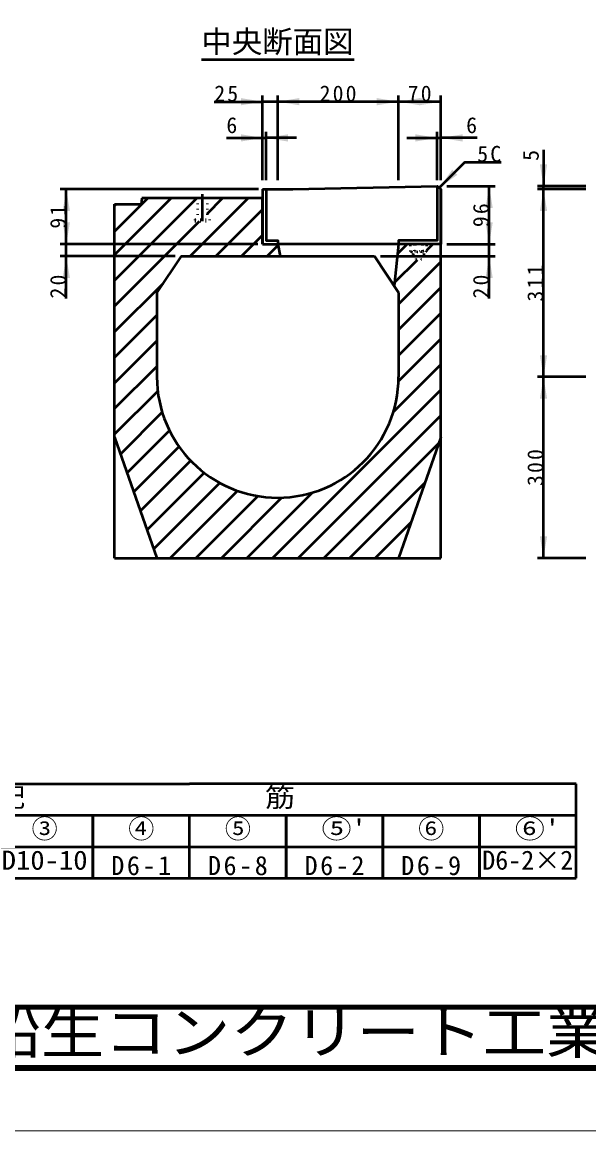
# Model space of a CAD drawing. Units: millimetres, scale not verified. Extents: x -2102 to 2102, y -1485 to 1485.
# Drawn here: x -1133 to -195, y -1485 to 352 of the extents above; entities that cross this region are included whole.
import ezdxf
from ezdxf.enums import TextEntityAlignment as Align

# ---------------------------------------------------------------- set-up
doc = ezdxf.new("R2010")
doc.units = ezdxf.units.MM
doc.header["$LTSCALE"] = 5
doc.linetypes.add('DOTTED', pattern=[1.75, 0.25, -1.5])
doc.linetypes.add('LONG_DASHED_DOTTED', pattern=[15.25, 12, -1.5, 0.25, -1.5])
doc.layers.add('0-0_V-nasSTD', color=7, linetype='Continuous', lineweight=35)
doc.layers.add('0-1_0', color=7, linetype='Continuous', lineweight=50)
doc.styles.add('ＭＳ ゴシック', font='')
doc.styles.get('ＭＳ ゴシック').set_extended_font_data('MS Gothic')

msp = doc.modelspace()

# ---------------------------------------------------------------- linework, layer by layer
at = {"layer": '0-0_V-nasSTD', "lineweight": 50}
for p, q in [((-445.824, 79.792), (-444.824, 79.792)), ((-444.824, 79.792), (-439.824, 74.792)), ((-439.824, -16.208), (-439.824, 74.792)), ((-934.824, 59.792), (-935.824, 49.792)), ((-979.824, 49.792), (-935.824, 49.792)), ((-509.824, -16.208), (-516.994, -85.452)), ((-695.697, -910.318), (-855.697, -910.318)), ((-535.697, -910.318), (-695.697, -910.318)), ((-375.697, -910.318), (-535.697, -910.318)), ((-215.697, -910.318), (-375.697, -910.318)), ((-215.697, -962.318), (-215.697, -910.318)), ((-1015.697, -962.318), (-855.697, -962.318)), ((-375.697, -962.318), (-215.697, -962.318)), ((-1015.697, -1014.318), (-855.697, -1014.318)), ((-375.697, -1014.318), (-215.697, -1014.318)), ((-1015.697, -1066.318), (-855.697, -1066.318)), ((-375.697, -1066.318), (-215.697, -1066.318))]:
    msp.add_line(p, q, dxfattribs=at)
at = {"layer": '0-0_V-nasSTD', "linetype": 'DOTTED', "lineweight": 50}
for p, q in [((-489.824, -28.208), (-489.824, -16.208)), ((-489.824, -16.208), (-462.824, -16.208)), ((-483.324, -27.208), (-483.324, -16.208)), ((-469.324, -27.208), (-469.324, -16.208)), ((-462.824, -28.208), (-462.824, -16.208)), ((-489.824, -28.208), (-462.824, -28.208)), ((-487.824, -29.208), (-488.024, -28.208)), ((-487.824, -29.208), (-464.824, -29.208)), ((-485.324, -33.208), (-485.324, -29.208)), ((-467.324, -33.208), (-467.324, -29.208)), ((-464.824, -29.208), (-464.624, -28.208))]:
    msp.add_line(p, q, dxfattribs=at)
at = {"layer": '0-0_V-nasSTD', "lineweight": 100}
msp.add_line((-1997.5, -1380), (1997.5, -1380), dxfattribs=at)
msp.add_line((-1997.5, -1380), (1997.5, -1380), dxfattribs=at)
at = {"layer": '0-0_V-nasSTD', "lineweight": 18}
for points in [[(-2102.5, -1485), (-2102.5, 1485), (2102.5, 1485), (2102.5, -1485)], [(-2002.5, -1385), (-2002.5, 1385), (2002.5, 1385), (2002.5, -1385)]]:
    msp.add_lwpolyline(points, close=True, dxfattribs=at)
at = {"layer": '0-0_V-nasSTD', "lineweight": 50}
for points in [[(-1495.697, -910.318), (-1335.697, -910.318), (-1175.697, -910.318), (-1015.697, -910.318), (-855.697, -910.318)], [(-1655.697, -1014.318), (-1495.697, -1014.318), (-1495.697, -962.318), (-1495.697, -1014.318), (-1335.697, -1014.318), (-1335.697, -962.318), (-1335.697, -1014.318), (-1175.697, -1014.318), (-1175.697, -962.318), (-1175.697, -1014.318), (-1015.697, -1014.318)], [(-1495.697, -962.318), (-1335.697, -962.318), (-1175.697, -962.318), (-1015.697, -962.318)], [(-1015.697, -1014.318), (-1015.697, -962.318), (-1015.697, -1014.318)], [(-855.697, -1066.318), (-855.697, -1014.318), (-855.697, -962.318)], [(-855.697, -962.318), (-695.697, -962.318), (-535.697, -962.318), (-375.697, -962.318)], [(-855.697, -1014.318), (-695.697, -1014.318), (-695.697, -962.318), (-695.697, -1014.318), (-535.697, -1014.318), (-535.697, -962.318), (-535.697, -1014.318), (-375.697, -1014.318)], [(-375.697, -1014.318), (-375.697, -962.318), (-375.697, -1014.318)], [(-215.697, -1066.318), (-215.697, -1014.318), (-215.697, -962.318)], [(-1655.697, -1066.318), (-1495.697, -1066.318), (-1495.697, -1014.318), (-1495.697, -1066.318), (-1335.697, -1066.318), (-1335.697, -1014.318), (-1335.697, -1066.318), (-1175.697, -1066.318), (-1175.697, -1014.318), (-1175.697, -1066.318), (-1015.697, -1066.318)], [(-1015.697, -1066.318), (-1015.697, -1014.318), (-1015.697, -1066.318)], [(-855.697, -1066.318), (-695.697, -1066.318), (-695.697, -1014.318), (-695.697, -1066.318), (-535.697, -1066.318), (-535.697, -1014.318), (-535.697, -1066.318), (-375.697, -1066.318)], [(-375.697, -1066.318), (-375.697, -1014.318), (-375.697, -1066.318)]]:
    msp.add_lwpolyline(points, dxfattribs=at)
at = {"layer": '0-0_V-nasSTD', "linetype": 'DOTTED', "lineweight": 50}
for centre, radius, start, end in [((-490.324, -3.208), 25, 271.14576, 286.2602), ((-476.324, -33.208), 9, 180, 0), ((-476.324, -3.208), 25, 253.7398, 286.2602), ((-462.324, -3.208), 25, 253.7398, 268.85424)]:
    msp.add_arc(centre, radius, start, end, dxfattribs=at)
at = {"layer": '0-0_V-nasSTD'}
for points in [[(-770.824, 213.792), (-770.824, 225.792), (-734.824, 219.792)], [(-709.824, 219.792), (-673.824, 213.792), (-673.824, 225.792)], [(-545.824, 213.792), (-545.824, 225.792), (-509.824, 219.792)], [(-509.824, 219.792), (-473.824, 213.792), (-473.824, 225.792)], [(-475.824, 213.792), (-475.824, 225.792), (-439.824, 219.792)], [(-770.824, 153.792), (-770.824, 165.792), (-734.824, 159.792)], [(-728.824, 159.792), (-692.824, 153.792), (-692.824, 165.792)], [(-481.824, 153.792), (-481.824, 165.792), (-445.824, 159.792)], [(-439.824, 159.792), (-403.824, 153.792), (-403.824, 165.792)], [(-275.824, 115.792), (-269.824, 79.792), (-263.824, 115.792)], [(-442.324, 77.292), (-421.11, 106.991), (-412.625, 98.505)], [(-1065.824, 38.792), (-1059.824, 74.792), (-1053.824, 38.792)], [(-365.824, 43.792), (-359.824, 79.792), (-353.824, 43.792)], [(-275.824, 38.792), (-269.824, 74.792), (-263.824, 38.792)], [(-1065.824, 19.792), (-1059.824, -16.208), (-1053.824, 19.792)], [(-365.824, 19.792), (-359.824, -16.208), (-353.824, 19.792)], [(-1065.824, -72.208), (-1059.824, -36.208), (-1053.824, -72.208)], [(-365.824, -72.208), (-359.824, -36.208), (-353.824, -72.208)], [(-275.824, -200.208), (-269.824, -236.208), (-263.824, -200.208)], [(-275.824, -272.208), (-269.824, -236.208), (-263.824, -272.208)], [(-275.824, -500.208), (-269.824, -536.208), (-263.824, -500.208)]]:
    msp.add_solid(points, dxfattribs=at)
at = {"layer": '0-1_0'}
for p, q in [((-836.227, 289.792), (-583.42, 289.792)), ((-734.824, 89.792), (-734.824, 229.792)), ((-709.824, 89.792), (-709.824, 229.792)), ((-509.824, 89.792), (-509.824, 229.792)), ((-439.824, 89.792), (-439.824, 229.792)), ((-814.824, 219.792), (-734.824, 219.792)), ((-728.824, 89.792), (-728.824, 169.792)), ((-445.824, 89.792), (-445.824, 169.792)), ((-794.824, 159.792), (-734.824, 159.792)), ((-734.824, 159.792), (-728.824, 159.792)), ((-678.824, 159.792), (-728.824, 159.792)), ((-495.824, 159.792), (-445.824, 159.792)), ((-445.824, 159.792), (-439.824, 159.792)), ((-379.824, 159.792), (-439.824, 159.792)), ((-269.824, 139.792), (-269.824, 79.792)), ((-399.897, 119.719), (-442.324, 77.292)), ((-399.897, 119.719), (-339.897, 119.719)), ((-741.824, 74.792), (-1069.824, 74.792)), ((-1059.824, -16.208), (-1059.824, 74.792)), ((-734.824, 74.792), (-734.824, -16.208)), ((-429.824, 79.792), (-349.824, 79.792)), ((-359.824, -16.208), (-359.824, 79.792)), ((-199.824, 79.792), (-279.824, 79.792)), ((-199.824, 74.792), (-279.824, 74.792)), ((-269.824, 74.792), (-269.824, 79.792)), ((-924.655, 59.792), (-979.824, 4.623)), ((-885.941, 59.792), (-979.824, -34.091)), ((-843.514, 59.792), (-979.824, -76.517)), ((-734.824, 59.792), (-934.824, 59.792)), ((-758.661, 59.792), (-854.661, -36.208)), ((-826.824, 34.056), (-801.088, 59.792)), ((-734.824, -16.208), (-734.824, 59.792)), ((-734.824, -16.208), (-734.824, 59.792)), ((-979.824, -536.208), (-979.824, 49.792)), ((-979.824, 47.049), (-977.081, 49.792)), ((-812.235, -36.208), (-734.824, 41.203)), ((-979.824, -118.944), (-839.088, 21.792)), ((-742.824, -16.208), (-1069.824, -16.208)), ((-1059.824, -36.208), (-1059.824, -16.208)), ((-734.824, -1.223), (-769.809, -36.208)), ((-734.824, -16.208), (-709.824, -16.208)), ((-727.382, -36.208), (-709.425, -18.251)), ((-709.824, -16.208), (-705.924, -36.208)), ((-509.824, -16.208), (-709.824, -16.208)), ((-511.353, -32.311), (-495.25, -16.208)), ((-462.824, -26.208), (-452.824, -16.208)), ((-439.824, -536.208), (-439.824, -16.208)), ((-429.824, -16.208), (-349.824, -16.208)), ((-359.824, -36.208), (-359.824, -16.208)), ((-879.824, -36.208), (-1069.824, -36.208)), ((-1059.824, -106.208), (-1059.824, -36.208)), ((-869.824, -36.208), (-909.824, -96.208)), ((-869.824, -36.208), (-549.824, -36.208)), ((-549.824, -36.208), (-509.824, -96.208)), ((-539.824, -36.208), (-349.824, -36.208)), ((-359.824, -106.208), (-359.824, -36.208)), ((-516.408, -79.792), (-478.545, -41.929)), ((-509.824, -115.634), (-439.824, -45.634)), ((-900.148, -81.695), (-979.824, -161.37)), ((-509.824, -158.061), (-439.824, -88.061)), ((-909.824, -96.208), (-909.824, -236.208)), ((-509.824, -96.208), (-509.824, -236.208)), ((-979.824, -203.797), (-909.824, -133.797)), ((-509.824, -200.487), (-439.824, -130.487)), ((-909.824, -176.223), (-979.824, -246.223)), ((-509.94, -243.03), (-439.824, -172.913)), ((-979.824, -288.649), (-909.824, -218.649)), ((-518.3, -293.816), (-439.824, -215.34)), ((-199.824, -236.208), (-279.824, -236.208)), ((-908.44, -259.692), (-979.824, -331.076)), ((-718.265, -536.208), (-439.824, -257.766)), ((-970.155, -363.833), (-901.066, -294.744)), ((-675.839, -536.208), (-439.824, -300.193)), ((-959.155, -395.26), (-888.987, -325.092)), ((-979.824, -336.208), (-909.824, -536.208)), ((-633.412, -536.208), (-443.276, -346.071)), ((-439.824, -336.208), (-509.824, -536.208)), ((-948.156, -426.687), (-873.133, -351.664)), ((-937.156, -458.114), (-853.932, -374.89)), ((-926.157, -489.541), (-831.53, -394.914)), ((-915.158, -520.968), (-805.841, -411.652)), ((-590.986, -536.208), (-466.121, -411.343)), ((-887.971, -536.208), (-776.522, -424.759)), ((-845.544, -536.208), (-742.806, -433.469)), ((-803.118, -536.208), (-703.002, -436.091)), ((-760.692, -536.208), (-652.215, -427.731)), ((-548.56, -536.208), (-488.966, -476.614)), ((-979.824, -536.208), (-439.824, -536.208)), ((-199.824, -536.208), (-279.824, -536.208))]:
    msp.add_line(p, q, dxfattribs=at)
at = {"layer": '0-1_0', "linetype": 'DOTTED'}
for p, q in [((-842.824, 59.792), (-842.824, 24.792)), ((-826.824, 59.792), (-826.824, 24.792)), ((-846.824, 24.792), (-822.824, 24.792)), ((-846.824, 24.792), (-846.824, 21.792)), ((-846.824, 21.792), (-822.824, 21.792)), ((-822.824, 24.792), (-822.824, 21.792))]:
    msp.add_line(p, q, dxfattribs=at)
at = {"layer": '0-1_0', "linetype": 'LONG_DASHED_DOTTED'}
msp.add_line((-834.824, 66.792), (-834.824, 21.792), dxfattribs=at)
at = {"layer": '0-1_0', "lineweight": 100}
msp.add_line((-1997.5, -1280), (1997.5, -1280), dxfattribs=at)
msp.add_line((-1997.5, -1280), (1997.5, -1280), dxfattribs=at)
at = {"layer": '0-1_0'}
for points in [[(-439.824, 219.792), (-509.824, 219.792), (-709.824, 219.792), (-734.824, 219.792)], [(-734.824, 74.792), (-684.824, 74.792), (-445.824, 79.792)], [(-728.824, 74.792), (-728.824, -10.208), (-709.824, -10.208), (-709.824, -16.208)], [(-445.824, 79.792), (-445.824, -10.208), (-509.824, -10.208), (-509.824, -16.208)], [(-439.824, 74.792), (-439.824, -16.208), (-509.824, -16.208)], [(-269.824, -536.208), (-269.824, -236.208), (-269.824, 74.792)]]:
    msp.add_lwpolyline(points, dxfattribs=at)
for start, end in [(180, 270), (270, 0)]:
    msp.add_arc((-709.824, -236.208), 200, start, end, dxfattribs=at)

# ---------------------------------------------------------------- texts
at = {"layer": '0-0_V-nasSTD', "style": 'ＭＳ ゴシック'}
for s, height, p in [('中央断面図', 36.95, (-836.227, 289.792)), ('6', 26.39, (-794.824, 159.792)), ('6', 26.39, (-397.824, 159.792)), ('③', 31.67, (-1117.297, -1009.918)), ('④', 31.67, (-957.297, -1009.918)), ('⑤', 31.67, (-797.297, -1009.918)), ('⑥', 31.67, (-477.297, -1009.918)), ('D6-2×2', 31.67, (-371.297, -1061.918))]:
    msp.add_text(s, height=height, dxfattribs=at).set_placement(p, align=Align.BOTTOM_LEFT)
msp.add_text('5', height=26.39, rotation=90, dxfattribs=at).set_placement((-269.824, 121.792), align=Align.BOTTOM_LEFT)
for s, height, width, p in [('配\u3000\u3000\u3000\u3000      \u3000筋', 31.67, 1.15, (-1177.617, -957.918)), ("⑤'", 31.67, 1.15, (-637.297, -1009.918)), ("⑥'", 31.67, 1.15, (-317.297, -1009.918)), ('D10-10', 31.67, 1.1, (-1166.747, -1061.918)), ('株式会社船生コンクリート工業', 69.65, 1.1, (-1624.221, -1377.45))]:
    msp.add_text(s, height=height, dxfattribs=dict(at, width=width)).set_placement(p, align=Align.BOTTOM_LEFT)
at = {"layer": '0-0_V-nasSTD', "attachment_point": 7, "style": 'ＭＳ ゴシック'}
for s, insert, char_height in [('\\T1.2;25', (-814.824, 219.792), 26.39), ('\\T1.2;200', (-640.424, 219.792), 26.39), ('\\T1.2;70', (-494.624, 219.792), 26.39), ('\\T1.2;5C', (-379.497, 119.719), 26.39), ('\\T1.2;D6-1', (-985.377, -1061.918), 31.67), ('\\T1.2;D6-8', (-825.377, -1061.918), 31.67), ('\\T1.2;D6-2', (-665.377, -1061.918), 31.67), ('\\T1.2;D6-9', (-505.377, -1061.918), 31.67)]:
    msp.add_mtext(s, dxfattribs=dict(at, insert=insert, char_height=char_height))
at = {"layer": '0-0_V-nasSTD', "char_height": 26.39, "attachment_point": 7, "rotation": 90, "style": 'ＭＳ ゴシック'}
for s, insert in [('\\T1.2;91', (-1059.824, 9.492)), ('\\T1.2;96', (-359.824, 11.992)), ('\\T1.2;311', (-269.824, -111.308)), ('\\T1.2;20', (-1059.824, -106.208)), ('\\T1.2;20', (-359.824, -106.208)), ('\\T1.2;300', (-269.824, -416.808))]:
    msp.add_mtext(s, dxfattribs=dict(at, insert=insert))

doc.saveas('drawing.dxf')
